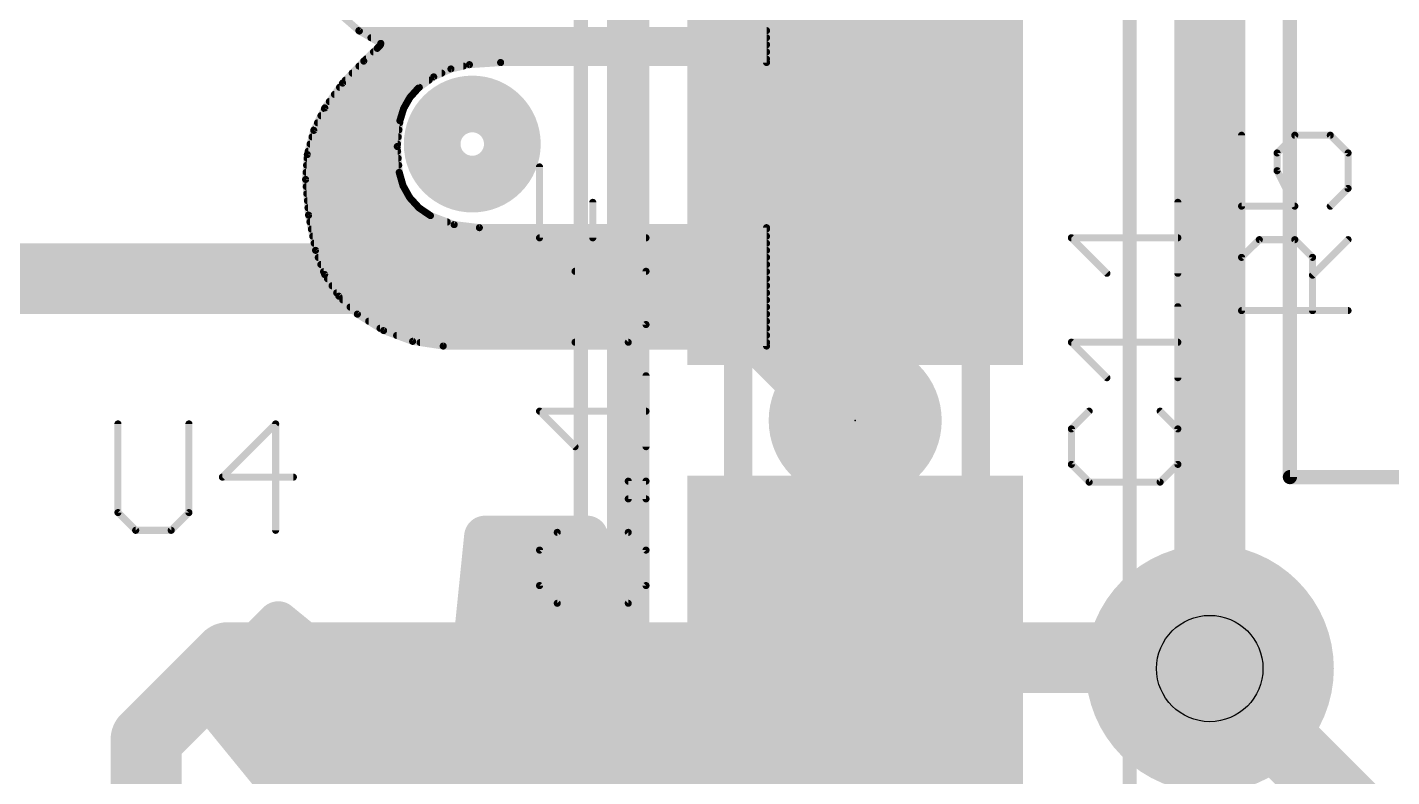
# Model space of a CAD drawing. Extents: x -26 to 81, y -15 to 33.
# Drawn here: x 5.925 to 10.812, y 6.343 to 9.029 of the extents above; entities that cross this region are included whole.
import ezdxf

# ---------------------------------------------------------------- set-up
doc = ezdxf.new("R2010")
doc.units = 0
for name, color, linetype in [('1', 12, 'CONTINUOUS'), ('16', 132, 'CONTINUOUS'), ('18', 110, 'CONTINUOUS'), ('21', 53, 'CONTINUOUS'), ('22', 53, 'CONTINUOUS'), ('23', 53, 'CONTINUOUS'), ('25', 253, 'CONTINUOUS'), ('27', 253, 'CONTINUOUS'), ('29', 253, 'CONTINUOUS'), ('31', 253, 'CONTINUOUS'), ('39', 12, 'CONTINUOUS'), ('44', 253, 'CONTINUOUS'), ('51', 53, 'CONTINUOUS')]:
    doc.layers.add(name, color=color, linetype=linetype)

# ---------------------------------------------------------------- blocks, each defined once
blk = doc.blocks.new('RECT')
blk.add_solid([(-0.5, -0.5), (0.5, -0.5), (-0.5, 0.5), (0.5, 0.5)])
blk = doc.blocks.new('ROUNDV')
at = {"const_width": 0.5}
blk.add_lwpolyline([(0, -0.25, 1), (0, 0.25, 1), (0, -0.25)], format="xyb", dxfattribs=at)

msp = doc.modelspace()

# ---------------------------------------------------------------- linework, layer by layer
at = {"layer": '1', "const_width": 0.254}
for points in [[(6.643, 6.77), (6.35, 6.477)], [(8.89, 6.77), (6.643, 6.77)], [(8.89, 6.77), (10.121, 6.77)], [(10.121, 6.77), (10.16, 6.731)], [(11.303, 5.588), (10.16, 6.731)], [(6.35, 6.477), (6.35, 5.0038)]]:
    msp.add_lwpolyline(points, dxfattribs=at)
at = {"layer": '1', "const_width": 0.127}
for points in [[(6.643, 6.8335, 1), (6.643, 6.7065)], [(6.6879, 6.7251, 1), (6.5981, 6.8149)], [(8.89, 6.8335, 1), (8.89, 6.7065)], [(8.89, 6.7065, 1), (8.89, 6.8335)], [(10.1659, 6.8149, 1), (10.0761, 6.7251)], [(10.121, 6.7065, 1), (10.121, 6.8335)], [(10.2049, 6.7759, 1), (10.1151, 6.6861)], [(10.1151, 6.6861, 1), (10.2049, 6.7759)], [(6.4135, 6.477, 1), (6.2865, 6.477)], [(6.3051, 6.5219, 1), (6.3949, 6.4321)]]:
    msp.add_lwpolyline(points, format="xyb", dxfattribs=at)
at = {"layer": '16', "const_width": 0.254}
for points in [[(10.16, 9.525), (10.16, 6.731)], [(5.461, 8.128), (8.382, 8.128)], [(8.382, 8.128), (8.89, 7.62)], [(8.89, 7.62), (8.89, 5.969)]]:
    msp.add_lwpolyline(points, dxfattribs=at)
at = {"layer": '16', "const_width": 0.127}
for points in [[(8.4269, 8.1729, 1), (8.3371, 8.0831)], [(8.382, 8.0645, 1), (8.382, 8.1915)], [(8.9535, 7.62, 1), (8.8265, 7.62)], [(8.8451, 7.5751, 1), (8.9349, 7.6649)], [(10.0965, 6.731, 1), (10.2235, 6.731)]]:
    msp.add_lwpolyline(points, format="xyb", dxfattribs=at)
at = {"layer": '21'}
for points, const_width in [([(8.077, 5.817), (8.077, 9.423)], 0.1524), ([(8.9205, 7.62), (8.8595, 7.62)], 0.5588)]:
    msp.add_lwpolyline(points, dxfattribs=dict(at, const_width=const_width))
for points, const_width in [([(7.5184, 8.467, 1), (7.5184, 8.7542, 1), (7.5184, 8.467)], 0.2032), ([(8.8595, 7.7597, 1), (8.8595, 7.4803)], 0.2794), ([(8.9205, 7.4803, 1), (8.9205, 7.7597)], 0.2794)]:
    msp.add_lwpolyline(points, format="xyb", dxfattribs=dict(at, const_width=const_width))
at = {"layer": '22'}
for points, const_width in [([(8.5725, 8.9027), (8.5725, 9.3345)], 0.0254), ([(7.047, 9.0739), (7.1139, 9.0157)], 0.0254), ([(7.1124, 9.017), (8.5725, 9.017)], 0.0254), ([(7.1139, 9.0157), (7.1907, 8.9713)], 0.0254), ([(7.1556, 8.9916), (8.5725, 8.9916)], 0.0254), ([(7.178, 8.9535), (7.1298, 8.9078)], 0.0254), ([(7.1646, 8.9408), (8.5725, 8.9408)], 0.0254), ([(7.1871, 8.9626), (7.178, 8.9535)], 0.0254), ([(7.1898, 8.9666), (7.1871, 8.9626)], 0.0254), ([(7.1895, 8.9662), (8.5725, 8.9662)], 0.0254), ([(7.1907, 8.9713), (7.1898, 8.9666)], 0.0254), ([(7.1298, 8.9078), (7.0539, 8.829)], 0.0254), ([(7.1127, 8.89), (7.4863, 8.89)], 0.0254), ([(7.1378, 8.9154), (8.5725, 8.9154)], 0.0254), ([(7.442, 8.8797), (7.5082, 8.8951)], 0.0254), ([(7.5082, 8.8951), (7.62, 8.9027)], 0.0254), ([(7.62, 8.9027), (8.5725, 8.9027)], 0.0254), ([(7.0637, 8.8392), (7.3636, 8.8392)], 0.0254), ([(7.0882, 8.8646), (7.4092, 8.8646)], 0.0254), ([(7.3254, 8.8113), (7.3803, 8.8514)], 0.0254), ([(7.3803, 8.8514), (7.442, 8.8797)], 0.0254), ([(7.0539, 8.829), (6.9901, 8.7401)], 0.0254), ([(7.0248, 8.7884), (7.3048, 8.7884)], 0.0254), ([(7.043, 8.8138), (7.3288, 8.8138)], 0.0254), ([(7.295, 8.7775), (7.3254, 8.8113)], 0.0254), ([(6.9901, 8.7401), (6.9508, 8.6596)], 0.0254), ([(6.9889, 8.7376), (7.2725, 8.7376)], 0.0254), ([(7.0065, 8.763), (7.2868, 8.763)], 0.0254), ([(7.2593, 8.6944), (7.2726, 8.7379)], 0.0254), ([(7.2726, 8.7379), (7.295, 8.7775)], 0.0254), ([(6.9641, 8.6868), (7.2585, 8.6868)], 0.0254), ([(6.9765, 8.7122), (7.2648, 8.7122)], 0.0254), ([(7.2498, 8.6018), (7.2593, 8.6944)], 0.0254), ([(6.9508, 8.6596), (6.9276, 8.573)], 0.0254), ([(6.9517, 8.6614), (7.2559, 8.6614)], 0.0254), ([(6.9377, 8.6106), (7.2507, 8.6106)], 0.0254), ([(6.9445, 8.636), (7.2533, 8.636)], 0.0254), ([(7.2568, 8.509), (7.2498, 8.6018)], 0.0254), ([(6.9276, 8.573), (6.9215, 8.4836)], 0.0254), ([(6.9267, 8.5598), (7.253, 8.5598)], 0.0254), ([(6.9309, 8.5852), (7.2511, 8.5852)], 0.0254), ([(6.9232, 8.509), (7.2568, 8.509)], 0.0254), ([(6.925, 8.5344), (7.2549, 8.5344)], 0.0254), ([(7.2703, 8.4615), (7.2568, 8.509)], 0.0254), ([(6.9215, 8.4836), (6.9322, 8.3556)], 0.0254), ([(6.9215, 8.4836), (7.264, 8.4836)], 0.0254), ([(6.9236, 8.4582), (7.2722, 8.4582)], 0.0254), ([(7.2944, 8.4184), (7.2703, 8.4615)], 0.0254), ([(6.9258, 8.4328), (7.2864, 8.4328)], 0.0254), ([(6.9279, 8.4074), (7.3045, 8.4074)], 0.0254), ([(7.3277, 8.3819), (7.2944, 8.4184)], 0.0254), ([(6.93, 8.382), (7.3277, 8.382)], 0.0254), ([(6.9321, 8.3566), (7.3648, 8.3566)], 0.0254), ([(6.9322, 8.3556), (6.9571, 8.2296)], 0.0254), ([(7.3685, 8.3541), (7.3277, 8.3819)], 0.0254), ([(7.4535, 8.3219), (7.3685, 8.3541)], 0.0254), ([(6.937, 8.3312), (7.4289, 8.3312)], 0.0254), ([(6.9421, 8.3058), (8.5725, 8.3058)], 0.0254), ([(7.5438, 8.3109), (7.4535, 8.3219)], 0.0254), ([(8.5725, 8.3109), (7.5438, 8.3109)], 0.0254), ([(8.5725, 7.8867), (8.5725, 8.3109)], 0.0254), ([(6.9471, 8.2804), (8.5725, 8.2804)], 0.0254), ([(6.9521, 8.255), (8.5725, 8.255)], 0.0254), ([(6.9571, 8.2296), (6.9898, 8.143)], 0.0254), ([(6.9571, 8.2296), (8.5725, 8.2296)], 0.0254), ([(6.9667, 8.2042), (8.5725, 8.2042)], 0.0254), ([(6.9762, 8.1788), (8.5725, 8.1788)], 0.0254), ([(6.9858, 8.1534), (8.5725, 8.1534)], 0.0254), ([(6.9898, 8.143), (7.0405, 8.0655)], 0.0254), ([(6.9996, 8.128), (8.5725, 8.128)], 0.0254), ([(7.0162, 8.1026), (8.5725, 8.1026)], 0.0254), ([(7.0328, 8.0772), (8.5725, 8.0772)], 0.0254), ([(7.0405, 8.0655), (7.1069, 8.001)], 0.0254), ([(7.0546, 8.0518), (8.5725, 8.0518)], 0.0254), ([(7.0808, 8.0264), (8.5725, 8.0264)], 0.0254), ([(7.1069, 8.001), (7.2008, 7.9422)], 0.0254), ([(7.1069, 8.001), (8.5725, 8.001)], 0.0254), ([(7.1475, 7.9756), (8.5725, 7.9756)], 0.0254), ([(7.188, 7.9502), (8.5725, 7.9502)], 0.0254), ([(7.2008, 7.9422), (7.3047, 7.9035)], 0.0254), ([(7.2475, 7.9248), (8.5725, 7.9248)], 0.0254), ([(7.3047, 7.9035), (7.4143, 7.8867)], 0.0254), ([(7.3316, 7.8994), (8.5725, 7.8994)], 0.0254), ([(7.4143, 7.8867), (8.5725, 7.8867)], 0.0254), ([(7.515, 6.7199), (7.5642, 7.2038)], 0.15), ([(7.5638, 7.2), (7.9302, 7.2)], 0.15), ([(7.5642, 7.2038), (7.9298, 7.2038)], 0.15), ([(7.9298, 7.2038), (7.979, 6.7199)], 0.15), ([(7.5486, 7.05), (7.9454, 7.05)], 0.15), ([(6.565, 6.6385), (6.8235, 6.897)], 0.15), ([(6.8235, 6.897), (7.2005, 6.5896)], 0.15), ([(7.5333, 6.9), (7.9607, 6.9)], 0.15), ([(8.2935, 6.5896), (8.6705, 6.897)], 0.15), ([(8.6705, 6.897), (8.929, 6.6385)], 0.15), ([(6.6765, 6.75), (7.0038, 6.75)], 0.15), ([(7.3523, 6.6678), (7.515, 6.7199)], 0.15), ([(7.5181, 6.75), (7.9759, 6.75)], 0.15), ([(7.979, 6.7199), (8.1417, 6.6678)], 0.15), ([(8.4902, 6.75), (8.8175, 6.75)], 0.15), ([(6.8724, 6.2615), (6.565, 6.6385)], 0.15), ([(7.2005, 6.5896), (7.3523, 6.6678)], 0.15), ([(8.1417, 6.6678), (8.2935, 6.5896)], 0.15), ([(8.929, 6.6385), (8.6216, 6.2615)], 0.15), ([(6.5964, 6.6), (7.1877, 6.6)], 0.15), ([(7.2207, 6.6), (8.2733, 6.6)], 0.15), ([(8.3063, 6.6), (8.8976, 6.6)], 0.15), ([(6.7187, 6.45), (8.7753, 6.45)], 0.15), ([(6.841, 6.3), (8.653, 6.3)], 0.15)]:
    msp.add_lwpolyline(points, dxfattribs=dict(at, const_width=const_width))
for points, const_width in [([(7.1124, 9.0234, 1), (7.1124, 9.0107)], 0.0127), ([(7.1171, 9.0212, 1), (7.1107, 9.0102)], 0.0127), ([(7.1097, 9.0109, 1), (7.1181, 9.0205)], 0.0127), ([(7.1556, 8.9979, 1), (7.1556, 8.9853)], 0.0127), ([(8.5725, 9.0107, 1), (8.5725, 9.0234)], 0.0127), ([(8.5725, 8.9853, 1), (8.5725, 8.9979)], 0.0127), ([(7.1646, 8.9472, 1), (7.1646, 8.9345)], 0.0127), ([(7.1735, 8.958, 1), (7.1825, 8.949)], 0.0127), ([(7.1824, 8.9489, 1), (7.1736, 8.9581)], 0.0127), ([(7.1818, 8.9661, 1), (7.1924, 8.9591)], 0.0127), ([(7.1916, 8.9581, 1), (7.1826, 8.9671)], 0.0127), ([(7.1895, 8.9726, 1), (7.1895, 8.9599)], 0.0127), ([(7.1835, 8.9678, 1), (7.196, 8.9654)], 0.0127), ([(7.1969, 8.9701, 1), (7.1845, 8.9725)], 0.0127), ([(7.195, 8.963, 1), (7.1845, 8.9701)], 0.0127), ([(7.1875, 8.9658, 1), (7.1939, 8.9768)], 0.0127), ([(8.5725, 8.9599, 1), (8.5725, 8.9726)], 0.0127), ([(8.5725, 8.9345, 1), (8.5725, 8.9472)], 0.0127), ([(7.1127, 8.8963, 1), (7.1127, 8.8837)], 0.0127), ([(7.1254, 8.9124, 1), (7.1342, 8.9032)], 0.0127), ([(7.1344, 8.9034, 1), (7.1252, 8.9122)], 0.0127), ([(7.1378, 8.9217, 1), (7.1378, 8.9091)], 0.0127), ([(7.4863, 8.8837, 1), (7.4863, 8.8963)], 0.0127), ([(7.5078, 8.9014, 1), (7.5086, 8.8888)], 0.0127), ([(7.5096, 8.8889, 1), (7.5068, 8.9013)], 0.0127), ([(7.62, 8.9091, 1), (7.62, 8.8964)], 0.0127), ([(7.6204, 8.8964, 1), (7.6196, 8.909)], 0.0127), ([(8.5662, 8.9027, 1), (8.5788, 8.9027)], 0.0127), ([(8.5725, 8.9091, 1), (8.5725, 8.9217)], 0.0127), ([(8.5725, 8.8964, 1), (8.5725, 8.9091)], 0.0127), ([(7.0637, 8.8455, 1), (7.0637, 8.8329)], 0.0127), ([(7.0882, 8.871, 1), (7.0882, 8.8583)], 0.0127), ([(7.3636, 8.8329, 1), (7.3636, 8.8455)], 0.0127), ([(7.3776, 8.8571, 1), (7.3829, 8.8456)], 0.0127), ([(7.384, 8.8462, 1), (7.3765, 8.8565)], 0.0127), ([(7.4092, 8.8583, 1), (7.4092, 8.871)], 0.0127), ([(7.4406, 8.8859, 1), (7.4435, 8.8735)], 0.0127), ([(7.4447, 8.8739, 1), (7.4394, 8.8854)], 0.0127), ([(7.0248, 8.7948, 1), (7.0248, 8.7821)], 0.0127), ([(7.043, 8.8201, 1), (7.043, 8.8075)], 0.0127), ([(7.0493, 8.8334, 1), (7.0585, 8.8246)], 0.0127), ([(7.0591, 8.8253, 1), (7.0487, 8.8327)], 0.0127), ([(7.3048, 8.7821, 1), (7.3048, 8.7948)], 0.0127), ([(7.3217, 8.8164, 1), (7.3291, 8.8062)], 0.0127), ([(7.3301, 8.8071, 1), (7.3207, 8.8155)], 0.0127), ([(7.3288, 8.8075, 1), (7.3288, 8.8201)], 0.0127), ([(6.9889, 8.7439, 1), (6.9889, 8.7313)], 0.0127), ([(6.9849, 8.7438, 1), (6.9953, 8.7364)], 0.0127), ([(6.9958, 8.7373, 1), (6.9844, 8.7429)], 0.0127), ([(7.0065, 8.7693, 1), (7.0065, 8.7567)], 0.0127), ([(7.2787, 8.736, 1), (7.2666, 8.7397)], 0.0127), ([(7.2725, 8.7313, 1), (7.2725, 8.7439)], 0.0127), ([(7.2868, 8.7567, 1), (7.2868, 8.7693)], 0.0127), ([(7.2903, 8.7817, 1), (7.2997, 8.7732)], 0.0127), ([(7.3005, 8.7743, 1), (7.2895, 8.7806)], 0.0127), ([(6.9641, 8.6931, 1), (6.9641, 8.6805)], 0.0127), ([(6.9765, 8.7186, 1), (6.9765, 8.7059)], 0.0127), ([(7.2656, 8.6938, 1), (7.253, 8.695)], 0.0127), ([(7.2532, 8.6963, 1), (7.2654, 8.6925)], 0.0127), ([(7.2585, 8.6805, 1), (7.2585, 8.6931)], 0.0127), ([(7.2648, 8.7059, 1), (7.2648, 8.7186)], 0.0127), ([(7.2671, 8.741, 1), (7.2782, 8.7348)], 0.0127), ([(6.9451, 8.6624, 1), (6.9565, 8.6568)], 0.0127), ([(6.9569, 8.6579, 1), (6.9447, 8.6612)], 0.0127), ([(6.9517, 8.6677, 1), (6.9517, 8.6551)], 0.0127), ([(7.2559, 8.6551, 1), (7.2559, 8.6677)], 0.0127), ([(6.9377, 8.6169, 1), (6.9377, 8.6043)], 0.0127), ([(6.9445, 8.6424, 1), (6.9445, 8.6297)], 0.0127), ([(7.2562, 8.6023, 1), (7.2435, 8.6013)], 0.0127), ([(7.2435, 8.6025, 1), (7.2562, 8.6012)], 0.0127), ([(7.2507, 8.6043, 1), (7.2507, 8.6169)], 0.0127), ([(7.2533, 8.6297, 1), (7.2533, 8.6424)], 0.0127), ([(6.9267, 8.5662, 1), (6.9267, 8.5535)], 0.0127), ([(6.934, 8.5726, 1), (6.9213, 8.5734)], 0.0127), ([(6.9215, 8.5746, 1), (6.9338, 8.5714)], 0.0127), ([(6.9309, 8.5915, 1), (6.9309, 8.5789)], 0.0127), ([(7.2511, 8.5789, 1), (7.2511, 8.5915)], 0.0127), ([(7.253, 8.5535, 1), (7.253, 8.5662)], 0.0127), ([(6.9232, 8.5153, 1), (6.9232, 8.5027)], 0.0127), ([(6.925, 8.5407, 1), (6.925, 8.5281)], 0.0127), ([(7.2629, 8.5107, 1), (7.2507, 8.5073)], 0.0127), ([(7.2505, 8.5085, 1), (7.2631, 8.5095)], 0.0127), ([(7.2549, 8.5281, 1), (7.2549, 8.5407)], 0.0127), ([(7.2568, 8.5027, 1), (7.2568, 8.5153)], 0.0127), ([(6.9215, 8.49, 1), (6.9215, 8.4773)], 0.0127), ([(6.9278, 8.4841, 1), (6.9152, 8.4831)], 0.0127), ([(6.9152, 8.484, 1), (6.9278, 8.4832)], 0.0127), ([(6.9236, 8.4645, 1), (6.9236, 8.4519)], 0.0127), ([(7.264, 8.4773, 1), (7.264, 8.49)], 0.0127), ([(7.2759, 8.4646, 1), (7.2648, 8.4584)], 0.0127), ([(7.2642, 8.4598, 1), (7.2765, 8.4633)], 0.0127), ([(7.2722, 8.4519, 1), (7.2722, 8.4645)], 0.0127), ([(6.9258, 8.4391, 1), (6.9258, 8.4265)], 0.0127), ([(6.9279, 8.4138, 1), (6.9279, 8.4011)], 0.0127), ([(7.2864, 8.4265, 1), (7.2864, 8.4391)], 0.0127), ([(7.2991, 8.4227, 1), (7.2897, 8.4141)], 0.0127), ([(7.2889, 8.4153, 1), (7.3, 8.4215)], 0.0127), ([(7.3045, 8.4011, 1), (7.3045, 8.4138)], 0.0127), ([(6.93, 8.3883, 1), (6.93, 8.3757)], 0.0127), ([(6.9321, 8.3629, 1), (6.9321, 8.3503)], 0.0127), ([(6.9384, 8.3568, 1), (6.926, 8.3544)], 0.0127), ([(6.9259, 8.3551, 1), (6.9385, 8.3561)], 0.0127), ([(7.3313, 8.3872, 1), (7.3241, 8.3767)], 0.0127), ([(7.323, 8.3777, 1), (7.3324, 8.3862)], 0.0127), ([(7.3277, 8.3757, 1), (7.3277, 8.3883)], 0.0127), ([(7.3708, 8.36, 1), (7.3662, 8.3482)], 0.0127), ([(7.3648, 8.3503, 1), (7.3648, 8.3629)], 0.0127), ([(7.3649, 8.3489, 1), (7.3721, 8.3593)], 0.0127), ([(6.937, 8.3376, 1), (6.937, 8.3249)], 0.0127), ([(6.9421, 8.3121, 1), (6.9421, 8.2995)], 0.0127), ([(7.4289, 8.3249, 1), (7.4289, 8.3376)], 0.0127), ([(7.4543, 8.3282, 1), (7.4528, 8.3155)], 0.0127), ([(7.4513, 8.3159, 1), (7.4558, 8.3278)], 0.0127), ([(7.5438, 8.3172, 1), (7.5438, 8.3046)], 0.0127), ([(7.543, 8.3046, 1), (7.5446, 8.3172)], 0.0127), ([(8.5788, 8.3109, 1), (8.5662, 8.3109)], 0.0127), ([(8.5725, 8.3046, 1), (8.5725, 8.3172)], 0.0127), ([(8.5725, 8.2995, 1), (8.5725, 8.3121)], 0.0127), ([(6.9471, 8.2867, 1), (6.9471, 8.2741)], 0.0127), ([(6.9521, 8.2614, 1), (6.9521, 8.2487)], 0.0127), ([(8.5725, 8.2741, 1), (8.5725, 8.2867)], 0.0127), ([(8.5725, 8.2487, 1), (8.5725, 8.2614)], 0.0127), ([(6.9571, 8.2359, 1), (6.9571, 8.2233)], 0.0127), ([(6.963, 8.2318, 1), (6.9512, 8.2274)], 0.0127), ([(6.9509, 8.2284, 1), (6.9633, 8.2308)], 0.0127), ([(6.9667, 8.2105, 1), (6.9667, 8.1979)], 0.0127), ([(8.5725, 8.2233, 1), (8.5725, 8.2359)], 0.0127), ([(8.5725, 8.1979, 1), (8.5725, 8.2105)], 0.0127), ([(6.9762, 8.1852, 1), (6.9762, 8.1725)], 0.0127), ([(6.9858, 8.1597, 1), (6.9858, 8.1471)], 0.0127), ([(8.5725, 8.1725, 1), (8.5725, 8.1852)], 0.0127), ([(8.5725, 8.1471, 1), (8.5725, 8.1597)], 0.0127), ([(6.9951, 8.1464, 1), (6.9844, 8.1395)], 0.0127), ([(6.9838, 8.1407, 1), (6.9957, 8.1452)], 0.0127), ([(6.9996, 8.1343, 1), (6.9996, 8.1217)], 0.0127), ([(7.0162, 8.109, 1), (7.0162, 8.0963)], 0.0127), ([(8.5725, 8.1217, 1), (8.5725, 8.1343)], 0.0127), ([(8.5725, 8.0963, 1), (8.5725, 8.109)], 0.0127), ([(7.0328, 8.0836, 1), (7.0328, 8.0709)], 0.0127), ([(7.0449, 8.0701, 1), (7.0361, 8.061)], 0.0127), ([(7.0352, 8.062, 1), (7.0458, 8.069)], 0.0127), ([(7.0546, 8.0581, 1), (7.0546, 8.0455)], 0.0127), ([(8.5725, 8.0709, 1), (8.5725, 8.0836)], 0.0127), ([(8.5725, 8.0455, 1), (8.5725, 8.0581)], 0.0127), ([(7.0808, 8.0328, 1), (7.0808, 8.0201)], 0.0127), ([(8.5725, 8.0201, 1), (8.5725, 8.0328)], 0.0127), ([(7.1103, 8.0064, 1), (7.1035, 7.9956)], 0.0127), ([(7.1069, 8.0074, 1), (7.1069, 7.9947)], 0.0127), ([(7.1025, 7.9964, 1), (7.1113, 8.0056)], 0.0127), ([(7.1475, 7.982, 1), (7.1475, 7.9692)], 0.0127), ([(8.5725, 7.9947, 1), (8.5725, 8.0074)], 0.0127), ([(8.5725, 7.9692, 1), (8.5725, 7.982)], 0.0127), ([(7.188, 7.9566, 1), (7.188, 7.9439)], 0.0127), ([(7.2031, 7.9481, 1), (7.1986, 7.9362)], 0.0127), ([(7.1975, 7.9368, 1), (7.2042, 7.9475)], 0.0127), ([(7.2475, 7.9312, 1), (7.2475, 7.9184)], 0.0127), ([(8.5725, 7.9439, 1), (8.5725, 7.9566)], 0.0127), ([(8.5725, 7.9184, 1), (8.5725, 7.9312)], 0.0127), ([(7.3057, 7.9098, 1), (7.3038, 7.8973)], 0.0127), ([(7.3025, 7.8976, 1), (7.307, 7.9095)], 0.0127), ([(7.3316, 7.9058, 1), (7.3316, 7.893)], 0.0127), ([(7.4143, 7.8931, 1), (7.4143, 7.8803)], 0.0127), ([(7.4133, 7.8804, 1), (7.4153, 7.893)], 0.0127), ([(8.5662, 7.8867, 1), (8.5788, 7.8867)], 0.0127), ([(8.5725, 7.893, 1), (8.5725, 7.9058)], 0.0127), ([(8.5725, 7.8803, 1), (8.5725, 7.8931)], 0.0127), ([(7.5638, 7.2375, 1), (7.5638, 7.1625)], 0.075), ([(7.5642, 7.2413, 1), (7.5642, 7.1663)], 0.075), ([(7.6015, 7.2, 1), (7.5269, 7.2076)], 0.075), ([(7.9671, 7.2076, 1), (7.8925, 7.2)], 0.075), ([(7.9298, 7.1663, 1), (7.9298, 7.2413)], 0.075), ([(7.9302, 7.1625, 1), (7.9302, 7.2375)], 0.075), ([(7.5486, 7.0875, 1), (7.5486, 7.0125)], 0.075), ([(7.9454, 7.0125, 1), (7.9454, 7.0875)], 0.075), ([(6.8472, 6.9261, 1), (6.7998, 6.8679)], 0.075), ([(6.85, 6.8705, 1), (6.797, 6.9235)], 0.075), ([(7.5333, 6.9375, 1), (7.5333, 6.8625)], 0.075), ([(7.9607, 6.8625, 1), (7.9607, 6.9375)], 0.075), ([(8.697, 6.9235, 1), (8.644, 6.8705)], 0.075), ([(8.6942, 6.8679, 1), (8.6468, 6.9261)], 0.075), ([(6.6765, 6.7875, 1), (6.6765, 6.7125)], 0.075), ([(7.0038, 6.7125, 1), (7.0038, 6.7875)], 0.075), ([(7.5181, 6.7875, 1), (7.5181, 6.7125)], 0.075), ([(7.5264, 6.6842, 1), (7.5036, 6.7556)], 0.075), ([(7.9904, 6.7556, 1), (7.9676, 6.6842)], 0.075), ([(7.9759, 6.7125, 1), (7.9759, 6.7875)], 0.075), ([(8.4902, 6.7875, 1), (8.4902, 6.7125)], 0.075), ([(8.8175, 6.7125, 1), (8.8175, 6.7875)], 0.075), ([(7.4777, 6.7237, 1), (7.5523, 6.7161)], 0.075), ([(7.9417, 6.7161, 1), (8.0163, 6.7237)], 0.075), ([(6.5941, 6.6622, 1), (6.5359, 6.6148)], 0.075), ([(6.5385, 6.665, 1), (6.5915, 6.612)], 0.075), ([(7.3409, 6.7035, 1), (7.3638, 6.6321)], 0.075), ([(7.3695, 6.6345, 1), (7.3352, 6.7012)], 0.075), ([(8.1588, 6.7012, 1), (8.1245, 6.6345)], 0.075), ([(8.1302, 6.6321, 1), (8.1531, 6.7035)], 0.075), ([(8.9581, 6.6148, 1), (8.8999, 6.6622)], 0.075), ([(8.9025, 6.612, 1), (8.9555, 6.665)], 0.075), ([(6.5964, 6.6375, 1), (6.5964, 6.5625)], 0.075), ([(7.1833, 6.6229, 1), (7.2177, 6.5563)], 0.075), ([(7.1768, 6.5605, 1), (7.2242, 6.6187)], 0.075), ([(7.2207, 6.6375, 1), (7.2207, 6.5625)], 0.075), ([(7.1877, 6.5625, 1), (7.1877, 6.6375)], 0.075), ([(8.2698, 6.6187, 1), (8.3172, 6.5605)], 0.075), ([(8.3063, 6.6375, 1), (8.3063, 6.5625)], 0.075), ([(8.2733, 6.5625, 1), (8.2733, 6.6375)], 0.075), ([(8.2763, 6.5563, 1), (8.3107, 6.6229)], 0.075), ([(8.8976, 6.5625, 1), (8.8976, 6.6375)], 0.075), ([(6.7187, 6.4875, 1), (6.7187, 6.4125)], 0.075), ([(8.7753, 6.4125, 1), (8.7753, 6.4875)], 0.075), ([(6.841, 6.3375, 1), (6.841, 6.2625)], 0.075), ([(8.653, 6.2625, 1), (8.653, 6.3375)], 0.075)]:
    msp.add_lwpolyline(points, format="xyb", dxfattribs=dict(at, const_width=const_width))
at = {"layer": '23'}
msp.add_point((8.89, 7.62), dxfattribs=at)
at = {"layer": '25', "const_width": 0.0127}
for points in [[(10.2803, 8.6421, 1), (10.2676, 8.6421)], [(10.4646, 8.6485, 1), (10.4646, 8.6358)], [(10.4691, 8.6376, 1), (10.4601, 8.6466)], [(10.5962, 8.6466, 1), (10.5873, 8.6376)], [(10.5917, 8.6358, 1), (10.5917, 8.6485)], [(10.4074, 8.5786, 1), (10.3947, 8.5786)], [(10.3966, 8.5831, 1), (10.4056, 8.5741)], [(10.6616, 8.5786, 1), (10.649, 8.5786)], [(10.6508, 8.5741, 1), (10.6598, 8.5831)], [(10.4068, 8.5179, 1), (10.3954, 8.5122)], [(10.3947, 8.515, 1), (10.4074, 8.515)], [(10.649, 8.4515, 1), (10.6616, 8.4515)], [(10.6598, 8.447, 1), (10.6508, 8.4559)], [(10.052, 8.4017, 1), (10.0394, 8.4017)], [(10.2676, 8.3879, 1), (10.2803, 8.3879)], [(10.274, 8.3943, 1), (10.274, 8.3816)], [(10.459, 8.3851, 1), (10.4703, 8.3907)], [(10.4646, 8.3816, 1), (10.4646, 8.3943)], [(10.5873, 8.3924, 1), (10.5962, 8.3834)], [(9.6689, 8.2791, 1), (9.6599, 8.2701)], [(9.6644, 8.2809, 1), (9.6644, 8.2682)], [(10.0457, 8.2682, 1), (10.0457, 8.2809)], [(10.3375, 8.2743, 1), (10.3375, 8.2616)], [(10.342, 8.2634, 1), (10.333, 8.2724)], [(10.4691, 8.2724, 1), (10.4601, 8.2634)], [(10.4646, 8.2616, 1), (10.4646, 8.2743)], [(10.6598, 8.2634, 1), (10.6508, 8.2724)], [(10.2803, 8.2044, 1), (10.2676, 8.2044)], [(10.2695, 8.2089, 1), (10.2785, 8.1999)], [(10.5345, 8.2044, 1), (10.5218, 8.2044)], [(10.5237, 8.1999, 1), (10.5327, 8.2089)], [(9.787, 8.143, 1), (9.796, 8.152)], [(10.0394, 8.1475, 1), (10.052, 8.1475)], [(10.5237, 8.1453, 1), (10.5327, 8.1363)], [(10.052, 8.0275, 1), (10.0394, 8.0275)], [(10.2676, 8.0137, 1), (10.2803, 8.0137)], [(10.274, 8.02, 1), (10.274, 8.0074)], [(10.5218, 8.0137, 1), (10.5345, 8.0137)], [(10.6553, 8.0074, 1), (10.6553, 8.02)], [(9.6689, 7.9049, 1), (9.6599, 7.8959)], [(9.6644, 7.9067, 1), (9.6644, 7.894)], [(10.0457, 7.894, 1), (10.0457, 7.9067)], [(9.787, 7.7688, 1), (9.796, 7.7778)], [(10.0394, 7.7733, 1), (10.052, 7.7733)], [(9.7324, 7.6488, 1), (9.7234, 7.6578)], [(9.9866, 7.6578, 1), (9.9777, 7.6488)], [(6.2556, 7.6076, 1), (6.2429, 7.6076)], [(6.5099, 7.6076, 1), (6.4972, 7.6076)], [(6.8205, 7.6076, 1), (6.8078, 7.6076)], [(6.8186, 7.6031, 1), (6.8097, 7.6121)], [(9.6707, 7.5897, 1), (9.658, 7.5897)], [(9.6599, 7.5942, 1), (9.6689, 7.5853)], [(10.052, 7.5897, 1), (10.0394, 7.5897)], [(10.0412, 7.5853, 1), (10.0502, 7.5942)], [(6.6235, 7.4233, 1), (6.6235, 7.4106)], [(6.8777, 7.4106, 1), (6.8777, 7.4233)], [(9.658, 7.4626, 1), (9.6707, 7.4626)], [(9.6689, 7.4671, 1), (9.6599, 7.4581)], [(10.0394, 7.4626, 1), (10.052, 7.4626)], [(10.0502, 7.4581, 1), (10.0412, 7.4671)], [(6.619, 7.4215, 1), (6.628, 7.4125)], [(9.7279, 7.4054, 1), (9.7279, 7.3927)], [(9.7234, 7.3946, 1), (9.7324, 7.4036)], [(9.9777, 7.4036, 1), (9.9866, 7.3946)], [(9.9821, 7.3927, 1), (9.9821, 7.4054)], [(6.2429, 7.2899, 1), (6.2556, 7.2899)], [(6.2538, 7.2943, 1), (6.2448, 7.2854)], [(6.4972, 7.2899, 1), (6.5099, 7.2899)], [(6.508, 7.2854, 1), (6.499, 7.2943)], [(6.3128, 7.2327, 1), (6.3128, 7.2199)], [(6.3083, 7.2218, 1), (6.3173, 7.2308)], [(6.4355, 7.2308, 1), (6.4444, 7.2218)], [(6.4399, 7.2199, 1), (6.4399, 7.2327)], [(6.8078, 7.2263, 1), (6.8205, 7.2263)]]:
    msp.add_lwpolyline(points, format="xyb", dxfattribs=at)
at = {"layer": '25', "const_width": 0.0254}
for points in [[(10.274, 8.6421), (10.274, 8.3879)], [(10.4011, 8.5786), (10.4646, 8.6421)], [(10.4646, 8.6421), (10.5917, 8.6421)], [(10.5917, 8.6421), (10.6553, 8.5786)], [(10.4011, 8.515), (10.4011, 8.5786)], [(10.6553, 8.5786), (10.6553, 8.4515)], [(10.4646, 8.3879), (10.4011, 8.515)], [(10.6553, 8.4515), (10.5917, 8.3879)], [(10.0457, 8.1475), (10.0457, 8.4017)], [(10.274, 8.3879), (10.4646, 8.3879)], [(9.7915, 8.1475), (9.6644, 8.2746)], [(9.6644, 8.2746), (10.0457, 8.2746)], [(10.274, 8.2044), (10.3375, 8.2679)], [(10.3375, 8.2679), (10.4646, 8.2679)], [(10.4646, 8.2679), (10.5282, 8.2044)], [(10.5282, 8.1408), (10.6553, 8.2679)], [(10.274, 8.0137), (10.274, 8.2044)], [(10.5282, 8.2044), (10.5282, 8.0137)], [(10.0457, 7.7733), (10.0457, 8.0275)], [(10.6553, 8.0137), (10.274, 8.0137)], [(9.7915, 7.7733), (9.6644, 7.9004)], [(9.6644, 7.9004), (10.0457, 7.9004)], [(9.7279, 7.6533), (9.6644, 7.5897)], [(10.0457, 7.5897), (9.9821, 7.6533)], [(6.2493, 7.6076), (6.2493, 7.2899)], [(6.5035, 7.2899), (6.5035, 7.6076)], [(6.8142, 7.6076), (6.6235, 7.417)], [(6.8142, 7.2263), (6.8142, 7.6076)], [(9.6644, 7.5897), (9.6644, 7.4626)], [(10.0457, 7.4626), (10.0457, 7.5897)], [(6.6235, 7.417), (6.8777, 7.417)], [(9.6644, 7.4626), (9.7279, 7.3991)], [(9.9821, 7.3991), (10.0457, 7.4626)], [(9.7279, 7.3991), (9.9821, 7.3991)], [(6.2493, 7.2899), (6.3128, 7.2263)], [(6.4399, 7.2263), (6.5035, 7.2899)], [(6.3128, 7.2263), (6.4399, 7.2263)]]:
    msp.add_lwpolyline(points, dxfattribs=at)
at = {"layer": '27', "const_width": 0.0127}
for points in [[(7.7657, 8.5287, 1), (7.753, 8.5287)], [(7.9564, 8.4016, 1), (7.9437, 8.4016)], [(7.753, 8.2745, 1), (7.7657, 8.2745)], [(7.7594, 8.2808, 1), (7.7594, 8.2681)], [(7.9437, 8.2745, 1), (7.9564, 8.2745)], [(8.1407, 8.2681, 1), (8.1407, 8.2808)], [(7.8865, 8.1608, 1), (7.8865, 8.1481)], [(8.1471, 8.1545, 1), (8.1344, 8.1545)], [(8.1407, 8.1481, 1), (8.1407, 8.1608)], [(8.1344, 7.9638, 1), (8.1471, 7.9638)], [(8.1452, 7.9593, 1), (8.1362, 7.9683)], [(7.8865, 7.9066, 1), (7.8865, 7.8939)], [(8.0727, 7.9048, 1), (8.0816, 7.8958)], [(8.0771, 7.8939, 1), (8.0771, 7.9066)], [(8.1471, 7.7803, 1), (8.1344, 7.7803)], [(7.7639, 7.6577, 1), (7.7549, 7.6487)], [(7.7594, 7.6595, 1), (7.7594, 7.6468)], [(8.1407, 7.6468, 1), (8.1407, 7.6595)], [(7.882, 7.5216, 1), (7.891, 7.5306)], [(8.1344, 7.5261, 1), (8.1471, 7.5261)], [(8.0835, 7.4025, 1), (8.0708, 7.4025)], [(8.0771, 7.4089, 1), (8.0771, 7.3962)], [(8.1471, 7.4025, 1), (8.1344, 7.4025)], [(8.1407, 7.3962, 1), (8.1407, 7.4089)], [(8.0771, 7.3453, 1), (8.0771, 7.3326)], [(8.0708, 7.339, 1), (8.0835, 7.339)], [(8.1344, 7.339, 1), (8.1471, 7.339)], [(8.1407, 7.3326, 1), (8.1407, 7.3453)], [(7.8274, 7.2235, 1), (7.8184, 7.2145)], [(7.8229, 7.2253, 1), (7.8229, 7.2126)], [(7.8274, 7.2145, 1), (7.8184, 7.2235)], [(8.0816, 7.2235, 1), (8.0727, 7.2145)], [(8.0771, 7.2126, 1), (8.0771, 7.2253)], [(7.7657, 7.1554, 1), (7.753, 7.1554)], [(7.7549, 7.1599, 1), (7.7639, 7.1509)], [(8.1471, 7.1554, 1), (8.1344, 7.1554)], [(8.1362, 7.1509, 1), (8.1452, 7.1599)], [(7.7639, 7.0328, 1), (7.7549, 7.0238)], [(8.1452, 7.0238, 1), (8.1362, 7.0328)], [(7.753, 7.0283, 1), (7.7657, 7.0283)], [(8.1344, 7.0283, 1), (8.1471, 7.0283)], [(7.8229, 6.9711, 1), (7.8229, 6.9584)], [(7.8184, 6.9603, 1), (7.8274, 6.9693)], [(8.0727, 6.9693, 1), (8.0816, 6.9603)], [(8.0727, 6.9603, 1), (8.0816, 6.9693)], [(8.0771, 6.9584, 1), (8.0771, 6.9711)]]:
    msp.add_lwpolyline(points, format="xyb", dxfattribs=at)
at = {"layer": '27', "const_width": 0.0254}
for points in [[(7.7594, 8.2745), (7.7594, 8.5287)], [(7.95, 8.2745), (7.95, 8.4016)], [(8.1407, 8.2745), (7.7594, 8.2745)], [(8.1407, 8.1545), (7.8865, 8.1545)], [(8.1407, 7.9638), (8.1407, 8.1545)], [(8.0771, 7.9003), (8.1407, 7.9638)], [(7.8865, 7.9003), (8.0771, 7.9003)], [(8.1407, 7.5261), (8.1407, 7.7803)], [(7.8865, 7.5261), (7.7594, 7.6532)], [(7.7594, 7.6532), (8.1407, 7.6532)], [(8.0771, 7.339), (8.0771, 7.4025)], [(8.0771, 7.4025), (8.1407, 7.4025)], [(8.1407, 7.4025), (8.1407, 7.339)], [(8.1407, 7.339), (8.0771, 7.339)], [(7.7594, 7.1554), (7.8229, 7.219)], [(7.8229, 7.219), (8.0771, 7.219)], [(8.0771, 6.9648), (7.8229, 7.219)], [(8.0771, 7.219), (8.1407, 7.1554)], [(7.7594, 7.0283), (7.7594, 7.1554)], [(8.1407, 7.1554), (8.1407, 7.0283)], [(7.8229, 6.9648), (7.7594, 7.0283)], [(8.1407, 7.0283), (8.0771, 6.9648)], [(8.0771, 6.9648), (7.8229, 6.9648)]]:
    msp.add_lwpolyline(points, dxfattribs=at)
at = {"layer": '39', "const_width": 0.0508}
for points in [[(10.447, 7.417), (10.447, 10.363)], [(7.907, 6.147), (7.907, 9.093)], [(9.873, 9.093), (9.873, 6.147)], [(12.413, 7.417), (10.447, 7.417)]]:
    msp.add_lwpolyline(points, dxfattribs=at)
at = {"layer": '39', "const_width": 0.0254}
for points in [[(10.447, 7.4297, 1), (10.447, 7.4043)], [(10.4343, 7.417, 1), (10.4597, 7.417)]]:
    msp.add_lwpolyline(points, format="xyb", dxfattribs=at)
at = {"layer": '44'}
msp.add_circle((10.16, 6.731), 0.1905, dxfattribs=at)
at = {"layer": '51', "const_width": 0.1016}
for points in [[(8.471, 7.976), (8.471, 7.264)], [(9.322, 7.976), (9.322, 7.264)]]:
    msp.add_lwpolyline(points, dxfattribs=at)
at = {"layer": '51', "const_width": 0.0508}
for points in [[(8.4964, 7.976, 1), (8.4456, 7.976)], [(9.3474, 7.976, 1), (9.2966, 7.976)], [(8.4456, 7.264, 1), (8.4964, 7.264)], [(9.2966, 7.264, 1), (9.3474, 7.264)]]:
    msp.add_lwpolyline(points, format="xyb", dxfattribs=at)

# ---------------------------------------------------------------- block references
at = {"layer": '1', "xscale": 1.1, "rotation": 270}
for p in [(8.89, 8.47), (8.89, 6.77)]:
    msp.add_blockref('RECT', p, dxfattribs=at)
at = {"layer": '18', "xscale": 0.889, "yscale": 0.889}
msp.add_blockref('ROUNDV', (10.16, 6.731), dxfattribs=at)
msp.add_blockref('ROUNDV', (10.16, 6.731), dxfattribs=at)
at = {"layer": '29', "xscale": 1.3032, "yscale": 1.2032, "rotation": 270}
for p in [(8.89, 8.47), (8.89, 6.77)]:
    msp.add_blockref('RECT', p, dxfattribs=at)
at = {"layer": '31', "xscale": 1.1, "rotation": 270}
for p in [(8.89, 8.47), (8.89, 6.77)]:
    msp.add_blockref('RECT', p, dxfattribs=at)
at = {"layer": '51', "xscale": 0.5001, "yscale": 0.95, "rotation": 270}
for p in [(8.8951, 8.2081), (8.8951, 7.0398)]:
    msp.add_blockref('RECT', p, dxfattribs=at)

doc.saveas('drawing.dxf')
